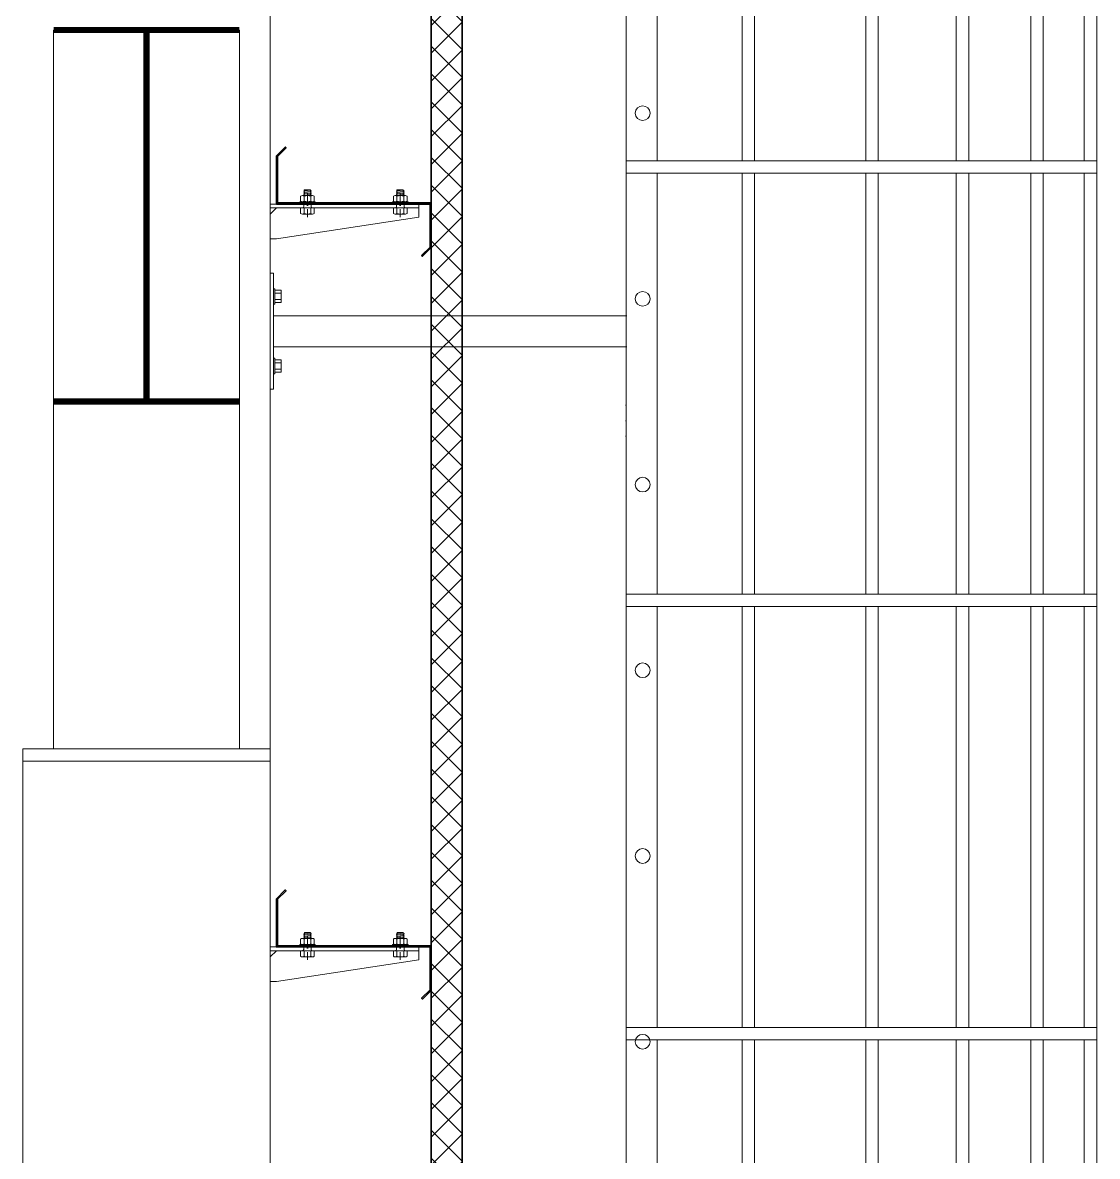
# Model space of a CAD drawing. Header units: millimetres. Extents: x -547695 to 905972, y -1055718 to 167349.
# Drawn here: x -487410 to -483938, y -972240 to -968577 of the extents above; entities that cross this region are included whole.
import ezdxf
from ezdxf.xclip import XClip

# ---------------------------------------------------------------- set-up
doc = ezdxf.new("R2010")
doc.units = ezdxf.units.MM
doc.header["$XCLIPFRAME"] = 0
for name, pattern in [('CellPin- Chi Thang sat len mai$0$CellPin- Chi Thang sat len mai$0$CENTER', [2, 1.25, -0.25, 0.25, -0.25]), ('DASHDOT', [25.4, 12.7, -6.35, 0, -6.35]), ('HIDDEN', [9.524999999999999, 6.35, -3.175])]:
    doc.linetypes.add(name, pattern=pattern)
for name, color, linetype, lineweight in [('A-DIMS', 8, 'Continuous', 9), ('A-EQPM', 127, 'Continuous', 9), ('A-HEVY', 111, 'Continuous', 35), ('A-PATT', 252, 'Continuous', 9), ('CellPin- Chi Thang sat len mai$0$CellPin- Chi Thang sat len mai$0$DIM TAN', 169, 'Continuous', 13), ('CellPin- Chi Thang sat len mai$0$CellPin- Chi Thang sat len mai$0$NTT-252-DIM', 252, 'Continuous', 9), ('S-GRID-AXIS', 5, 'DASHDOT', 18)]:
    doc.layers.add(name, color=color, linetype=linetype, lineweight=lineweight)

# ---------------------------------------------------------------- blocks, each defined once
blk = doc.blocks.new('CellPin- Chi Thang sat len mai$0$CellPin- Chi Thang sat len mai$0$longthang')
at = {"layer": 'A-EQPM'}
blk.add_line((-372.7924551963806, 63.0818787815515), (-372.7924551963806, -616.9181212184485), dxfattribs=at)
for points in [[(387.2075448036194, 83.08187866231071), (-372.7924551964032, 83.08187878152023), (-372.7924551964032, 63.081878781551495), (387.2075448036194, 63.081878781551495)], [(387.2075449489057, -616.9181212184776), (-372.7924551964061, -616.9181212184776), (-372.7924551964061, -636.9181212184448), (387.2075449489057, -636.9181212184448)]]:
    blk.add_wipeout(points).dxf.layer = 'A-EQPM'
for p, q in [((-352.7924551963806, 63.0818787815515), (-352.7924551963806, -616.9181212184485)), ((-286.3347321161509, 63.0818787815515), (-286.3347321161509, -616.9181212184485)), ((-266.3347321161509, 63.0818787815515), (-266.3347321161509, -616.9181212184485)), ((-165.9905080795288, 63.0818787815515), (-165.9905080795288, -616.9181212184485)), ((-145.9905080795288, 63.0818787815515), (-145.9905080795288, -616.9181212184485)), ((-20, 63.0818787815515), (-20, -616.9181212184485)), ((0, 63.0818787815515), (0, -616.9181212184485)), ((180, 63.0818787815515), (180, -616.9181212184485)), ((200, 63.0818787815515), (200, -616.9181212184485))]:
    blk.add_line(p, q, dxfattribs=at)
for points in [[(387.2075448036194, 83.0818787815515), (-372.7924551963806, 83.0818787815515), (-372.7924551963806, 63.0818787815515), (387.2075448036194, 63.0818787815515)], [(387.2075449489057, -616.9181212184485), (-372.7924551963806, -616.9181212184485), (-372.7924551963806, -636.9181212184485), (387.2075449489057, -636.9181212184485)]]:
    blk.add_lwpolyline(points, close=True, dxfattribs=at)
blk.add_wipeout([(387.2075449489057, 83.08187878152228), (-372.7924551964061, 83.08187878152228), (-372.7924551964061, 63.08187878155513), (387.2075449489057, 63.08187878155513)]).dxf.layer = 'A-EQPM'
blk.add_lwpolyline([(387.2075449489057, 83.0818787815515), (-372.7924551963806, 83.0818787815515), (-372.7924551963806, 63.0818787815515), (387.2075449489057, 63.0818787815515)], close=True, dxfattribs=at)
blk = doc.blocks.new('CellPin- Chi Thang sat len mai$0$CellPin- Chi Thang sat len mai$0$dfsgdsfg2dfs1g321')
at = {"layer": 'A-EQPM'}
for p, q in [((700.019496220164, 93.75397236202843, 2.485727519996317e-05), (711.269496220164, 93.75397236202843, 2.485727519996317e-05)), ((706.269496220164, -93.74602763797157, 2.485727519996317e-05), (706.269496220164, 93.75397236202843, 2.485727519996317e-05)), ((711.269496220164, 93.75397236202843, 2.485727519996317e-05), (711.269496220164, -93.74602763797157, 2.485727519996317e-05)), ((713.769496220164, 68.75397236202843, 2.485727519996317e-05), (711.269496220164, 68.75397236202843, 2.485727519996317e-05)), ((713.769496220164, 43.75397236202843, 2.485727519996317e-05), (713.769496220164, 68.75397236202843, 2.485727519996317e-05)), ((723.769496220164, 66.25397236202843, 2.485727519996317e-05), (713.769496220164, 66.25397236202843, 2.485727519996317e-05)), ((723.769496220164, 61.25397236202843, 2.485727519996317e-05), (713.769496220164, 61.25397236202843, 2.485727519996317e-05)), ((723.769496220164, 46.25397236202843, 2.485727519996317e-05), (723.769496220164, 66.25397236202843, 2.485727519996317e-05)), ((713.769496220164, 43.75397236202843, 2.485727519996317e-05), (711.269496220164, 43.75397236202843, 2.485727519996317e-05)), ((723.769496220164, 51.25397236202843, 2.485727519996317e-05), (713.769496220164, 51.25397236202843, 2.485727519996317e-05)), ((723.769496220164, 46.25397236202843, 2.485727519996317e-05), (713.769496220164, 46.25397236202843, 2.485727519996317e-05)), ((711.269496220164, 25.00397236202843, 2.485727519996317e-05), (940.801677390933, 25.0039086266188, 2.739263627304922e-05)), ((940.801677390933, 25.00390862685163, 2.739263627304922e-05), (1204.216522464529, 25, 7.203556805279732e-06)), ((711.269496220164, -24.99602763797157, 2.485727519996317e-05), (940.8024684488773, -24.99609137326479, 2.739265470630414e-05)), ((940.8024684488773, -24.99609137303196, 2.739265470630414e-05), (1204.216522464529, -25, 7.203556805279732e-06)), ((713.769496220164, -43.74602763797157, 2.485727519996317e-05), (711.269496220164, -43.74602763797157, 2.485727519996317e-05)), ((713.769496220164, -43.74602763797157, 2.485727519996317e-05), (713.769496220164, -68.74602763797157, 2.485727519996317e-05)), ((723.769496220164, -46.24602763797157, 2.485727519996317e-05), (713.769496220164, -46.24602763797157, 2.485727519996317e-05)), ((723.769496220164, -51.24602763797157, 2.485727519996317e-05), (713.769496220164, -51.24602763797157, 2.485727519996317e-05)), ((723.769496220164, -46.24602763797157, 2.485727519996317e-05), (723.769496220164, -66.24602763797157, 2.485727519996317e-05)), ((713.769496220164, -68.74602763797157, 2.485727519996317e-05), (711.269496220164, -68.74602763797157, 2.485727519996317e-05)), ((723.769496220164, -61.24602763797157, 2.485727519996317e-05), (713.769496220164, -61.24602763797157, 2.485727519996317e-05)), ((723.769496220164, -66.24602763797157, 2.485727519996317e-05), (713.769496220164, -66.24602763797157, 2.485727519996317e-05)), ((700.019496220164, -93.74602763797157, 2.485727519996317e-05), (711.269496220164, -93.74602763797157, 2.485727519996317e-05))]:
    blk.add_line(p, q, dxfattribs=at)
at = {"layer": 'A-EQPM', "linetype": 'CellPin- Chi Thang sat len mai$0$CellPin- Chi Thang sat len mai$0$CENTER', "ltscale": 0.2}
blk.add_line((1504.477079162374, 0), (646.1820972636342, 0.003972362028434873, 2.485727519996317e-05), dxfattribs=at)
blk = doc.blocks.new('CellPin- Chi Thang sat len mai$0$CellPin- Chi Thang sat len mai$0$12wsaaf')
at = {"layer": 'A-EQPM'}
for p, q in [((-417.5000001124572, 13141.45849128102, -1.93292040339424), (-417.5000000745058, 12440.35742544057, -0.06216875110829934)), ((292.4999999320135, 12992.79849947616, -1.824038377807003), (292.4999999599531, 11490, -1.824038377807003)), ((342.4999999320135, 12992.67600889597, -1.824038377807003), (342.4999999599531, 11490, -1.824038377807003)), ((1111.657040524064, 12992.67600828595, -1.824038377807003), (1111.657040523831, 11656.45216840878, -1.824038377807003)), ((1161.657040524296, 12992.79849880934, -1.824038377807003), (1161.657040523831, 11656.4521681862, -1.824038377807003)), ((342.4990754015744, -4123.547830100171, -1.824038377807003), (292.4990754015744, -4123.547830102034, -1.824038377807003))]:
    blk.add_line(p, q, dxfattribs=at)
at = {"layer": 'A-EQPM', "ltscale": 100}
for p, q in [((292.4999999462161, 12225.31576454919, -1.824038377807003), (1161.657040523831, 12225.31576454919, -1.824038377807003)), ((292.4999999473803, 12175.31576455012, -1.824038377807003), (1161.657040524064, 12175.31576454919, -1.824038377807003))]:
    blk.add_line(p, q, dxfattribs=at)
at = {"layer": 'A-EQPM', "linetype": 'CellPin- Chi Thang sat len mai$0$CellPin- Chi Thang sat len mai$0$CENTER', "ltscale": 5}
blk.add_line((317.4990758830681, -3484.614778896794, -1.824038377807003), (317.4990758830681, -4152.706788472831, -1.824038377807003), dxfattribs=at)
at = {"layer": 'A-EQPM', "elevation": -1.824038377807003}
blk.add_lwpolyline([(1161.657040523831, 11656.4521681862), (1111.657040523831, 11656.45216818806), (1161.657965876628, 11656.45216818806)], dxfattribs=at)
at = {"layer": 'A-EQPM', "linetype": 'HIDDEN', "ltscale": 20, "elevation": -1.824038377807003}
blk.add_lwpolyline([(-647.2184544531628, -4273.544668393792), (1199.443759902846, -4273.544668393792)], dxfattribs=at)
at = {"layer": 'A-EQPM'}
for centre, radius in [((317.499999946449, 12200.31576455012, -1.824038377807003), 11.875), ((417.499999946449, 12200.31576455012, -1.824038377807003), 11.875), ((517.499999946449, 12200.31576455012, -1.824038377807003), 11.875), ((617.499999946449, 12200.31576455012, -1.824038377807003), 11.875), ((717.499999946449, 12200.31576455012, -1.824038377807003), 11.875), ((817.499999946449, 12200.31576455012, -1.824038377807003), 11.875), ((917.499999946449, 12200.31576455012, -1.824038377807003), 11.875), ((1027.07852023514, 12199.83043486997, -1.824038377807003), 11.875), ((1136.657040523831, 12199.34510518983, -1.824038377807003), 11.875), ((315.9612534232438, 8273.452214813791, -1.824038377807003), 11.875), ((315.9612534232438, 7973.452214813791, -1.824038377807003), 11.875), ((315.9612534232438, 7973.452214813791, -1.824038377807003), 11.875), ((315.9612534232438, 6773.452214813791, -1.824038377807003), 11.875), ((315.9612534232438, 6473.452214813791, -1.824038377807003), 11.875), ((315.9612534232438, 6173.452214813791, -1.824038377807003), 11.875), ((315.9612534232438, 5873.452214813791, -1.824038377807003), 11.875), ((315.9612534232438, 5573.452214813791, -1.824038377807003), 11.875), ((315.9612534232438, 5273.452214813791, -1.824038377807003), 11.875), ((315.9612534232438, -2226.547785186209, -1.824038377807003), 11.875), ((315.9612534232438, -2526.547785186209, -1.824038377807003), 11.875), ((315.9612534232438, -2826.547785186209, -1.824038377807003), 11.875), ((315.9612534232438, -3126.547785186209, -1.824038377807003), 11.875), ((315.9612534232438, -3426.547785186209, -1.824038377807003), 11.875), ((315.9612534232438, -3726.547785186209, -1.824038377807003), 11.875), ((317.4990758830681, -4023.547785186209, -1.824038377807003), 11.87550657336813)]:
    blk.add_circle(centre, radius, dxfattribs=at)
at = {"layer": 'CellPin- Chi Thang sat len mai$0$CellPin- Chi Thang sat len mai$0$DIM TAN'}
ref = blk.add_blockref('CellPin- Chi Thang sat len mai$0$CellPin- Chi Thang sat len mai$0$dfsgdsfg2dfs1g321', (118.8835705099627, 11776.45092601422, -1.824038377807003), dxfattribs=at)
XClip(ref).set_block_clipping_path([(653.2296383173962, -179.83616912404977), (992.7734700140136, 150.21368494556373)])
ref = blk.add_blockref('CellPin- Chi Thang sat len mai$0$CellPin- Chi Thang sat len mai$0$dfsgdsfg2dfs1g321', (1318.816698573995, -2223.550601017661, -1.824038377807003), dxfattribs=dict(at, xscale=-1))
XClip(ref).set_block_clipping_path([(700.0194962209207, -179.83592742502515), (976.3177220631042, 150.21182567290816)])
ref = blk.add_blockref('CellPin- Chi Thang sat len mai$0$CellPin- Chi Thang sat len mai$0$dfsgdsfg2dfs1g321', (1318.816698573995, -3723.550601017661, -1.824038377807003), dxfattribs=dict(at, xscale=-1))
XClip(ref).set_block_clipping_path([(700.0194962209207, -179.83592742502515), (976.3177220631042, 150.21182567290816)])
at = {"layer": 'CellPin- Chi Thang sat len mai$0$CellPin- Chi Thang sat len mai$0$NTT-252-DIM'}
blk.add_blockref('CellPin- Chi Thang sat len mai$0$CellPin- Chi Thang sat len mai$0$longthang', (-44.70754487626255, -1386.62966400478, -1.824038377807003), dxfattribs=at)
at = {"layer": 'A-EQPM'}
for p, q in [((292.4990745736286, 11509.99999988079, -1.824038377807003), (292.4990753908642, -4123.547874979675, -1.824038377807003)), ((342.4990745736286, 11509.99999988079, -1.824038377807003), (342.4990753908642, -4123.547874979675, -1.824038377807003))]:
    blk.add_line(p, q, dxfattribs=at)
for centre in [(315.9612534232438, -1626.547785186209, -1.824038377807003), (315.9612534232438, -1926.547785186209, -1.824038377807003)]:
    blk.add_circle(centre, 11.875, dxfattribs=at)
blk.add_wipeout([(342.4999999254942, 13160.265737554459), (-417.5000001123926, 13160.265737673668), (-417.5000001123926, 13140.265737673699), (342.4999999254942, 13140.265737673699)]).translate(0, 0, -0.06232576694626957).dxf.layer = 'A-EQPM'
for p, q in [((-397.5000001124572, 13141.45849128102, -1.93292040339424), (-397.5000000745058, 12440.35742544057, -0.06216875110829934)), ((-331.0422769943252, 13141.45849128102, -1.93292040339424), (-331.0422769943252, 12420.35742544057, -0.06216875110829934)), ((-311.0422769943252, 13141.45849128102, -1.93292040339424), (-311.0422769943252, 12420.35742544057, -0.06216875110829934)), ((-210.698052957654, 13141.45849128102, -1.93292040339424), (-210.698052957654, 12420.35742544057, -0.06216875110829934)), ((-190.698052957654, 13141.45849128102, -1.93292040339424), (-190.698052957654, 12420.35742544057, -0.06216875110829934)), ((-64.70754487812519, 13141.45849128102, -1.93292040339424), (-64.70754487812519, 12420.35742544057, -0.06216875110829934)), ((-44.70754487812519, 13141.45849128102, -1.93292040339424), (-44.70754487812519, 12420.35742544057, -0.06216875110829934)), ((135.2924551218748, 13141.45849128102, -1.93292040339424), (135.2924551218748, 12420.35742544057, -0.06216875110829934)), ((155.2924551218748, 13141.45849128102, -1.93292040339424), (155.2924551218748, 12420.35742544057, -0.06216875110829934))]:
    blk.add_line(p, q, dxfattribs=at)
at = {"layer": 'A-EQPM', "elevation": -1.824038377807003}
blk.add_lwpolyline([(342.4999999254942, 13160.26573767362), (-417.5000001124572, 13160.26573767362), (-417.5000001124572, 13140.26573767362), (342.4999999254942, 13140.26573767362)], close=True, dxfattribs=at)
at = {"layer": 'CellPin- Chi Thang sat len mai$0$CellPin- Chi Thang sat len mai$0$NTT-252-DIM'}
for p in [(-44.70754487998784, 11213.37033599522, -1.824038377807003), (-44.70754487812519, 7713.37033599522, -1.824038377807003), (-44.70754487626255, -686.6296640047804, -1.824038377807003)]:
    blk.add_blockref('CellPin- Chi Thang sat len mai$0$CellPin- Chi Thang sat len mai$0$longthang', p, dxfattribs=at)
at = {"layer": 'A-EQPM'}
for centre in [(315.9612534232438, 10973.45221481379, -1.824038377807003), (315.9612534232438, 10673.45221481379, -1.824038377807003), (315.9612534232438, 7673.452214813791, -1.824038377807003), (315.9612534232438, 7373.452214813791, -1.824038377807003), (315.9612534232438, 7073.452214813791, -1.824038377807003), (315.9612534232438, -726.5477851862088, -1.824038377807003), (315.9612534232438, -1026.547785186209, -1.824038377807003), (315.9612534232438, -1326.547785186209, -1.824038377807003)]:
    blk.add_circle(centre, 11.875, dxfattribs=at)
at = {"layer": 'CellPin- Chi Thang sat len mai$0$CellPin- Chi Thang sat len mai$0$DIM TAN'}
ref = blk.add_blockref('CellPin- Chi Thang sat len mai$0$CellPin- Chi Thang sat len mai$0$dfsgdsfg2dfs1g321', (1318.770416560117, 7776.449393346906, -1.824038377807003), dxfattribs=dict(at, xscale=-1))
XClip(ref).set_block_clipping_path([(700.0194962209207, -179.83616912404977), (976.271440670098, 150.21187389682018)])
at = {"layer": 'CellPin- Chi Thang sat len mai$0$CellPin- Chi Thang sat len mai$0$NTT-252-DIM'}
for p in [(-44.70754487812519, 11913.37033599522, -1.824038377807003), (-44.70754487998784, 10513.37033599522, -1.824038377807003), (-44.70754487719387, 13.37033599521965, -1.824038377807003)]:
    blk.add_blockref('CellPin- Chi Thang sat len mai$0$CellPin- Chi Thang sat len mai$0$longthang', p, dxfattribs=at)
blk.add_wipeout([(342.5000000707805, 13160.265737672977), (-417.50000011239547, 13160.265737672977), (-417.50000011239547, 13140.26573767301), (342.5000000707805, 13140.26573767301)]).translate(0, 0, -0.06232576694626957).dxf.layer = 'A-EQPM'
at = {"layer": 'A-EQPM'}
blk.add_line((-417.5000000745058, 12420.35742543987, -0.06216875110829934), (-417.5000000745058, 11996.45221477677, -1.824038377807003), dxfattribs=at)
at = {"layer": 'A-EQPM', "elevation": -1.824038377807003}
blk.add_lwpolyline([(342.5000000707805, 13160.26573767362), (-417.5000001124572, 13160.26573767362), (-417.5000001124572, 13140.26573767362), (342.5000000707805, 13140.26573767362)], close=True, dxfattribs=at)
at = {"layer": 'A-EQPM'}
for centre in [(315.9612534232438, 11873.45221481379, -1.824038377807003), (315.9612534232438, 11573.45221481379, -1.824038377807003), (315.9612534232438, 11273.45221481379, -1.824038377807003), (315.9612534232438, 10373.45221481379, -1.824038377807003), (315.9612534232438, 10373.45221481379, -1.824038377807003), (315.9612534232438, 10073.45221481379, -1.824038377807003), (315.9612534232438, 10073.45221481379, -1.824038377807003), (315.9612534232438, -126.5477851862088, -1.824038377807003), (315.9612534232438, -426.5477851862088, -1.824038377807003)]:
    blk.add_circle(centre, 11.875, dxfattribs=at)
at = {"layer": 'A-EQPM', "ltscale": 5}
for radius in [434.5834319749092, 384.5834319749092]:
    blk.add_arc((727.0785202265251, 12990.7323325742, -1.824038377807003), radius, 359.727594167615, 180.2724058857452, dxfattribs=at)
at = {"layer": 'CellPin- Chi Thang sat len mai$0$CellPin- Chi Thang sat len mai$0$DIM TAN'}
ref = blk.add_blockref('CellPin- Chi Thang sat len mai$0$CellPin- Chi Thang sat len mai$0$dfsgdsfg2dfs1g321', (1318.770416560117, 11776.44939334691, -1.824038377807003), dxfattribs=dict(at, xscale=-1))
XClip(ref).set_block_clipping_path([(700.0194962209207, -179.83616912404977), (976.271440670098, 150.21187389682018)])
ref = blk.add_blockref('CellPin- Chi Thang sat len mai$0$CellPin- Chi Thang sat len mai$0$dfsgdsfg2dfs1g321', (1318.807442171499, -223.5504389544949, -1.824038377807003), dxfattribs=dict(at, xscale=-1))
XClip(ref).set_block_clipping_path([(700.0194962209207, -179.83592742502515), (976.308465788723, 150.21178565715672)])
at = {"layer": 'CellPin- Chi Thang sat len mai$0$CellPin- Chi Thang sat len mai$0$NTT-252-DIM'}
for p in [(-44.70754487998784, 9813.37033599522, -1.824038377807003), (-44.70754487626255, 713.3703359952196, -1.824038377807003)]:
    blk.add_blockref('CellPin- Chi Thang sat len mai$0$CellPin- Chi Thang sat len mai$0$longthang', p, dxfattribs=at)
at = {"layer": 'A-EQPM'}
for centre in [(315.9612534232438, 9773.452214813791, -1.824038377807003), (315.9612534232438, 9773.452214813791, -1.824038377807003), (315.9612534232438, 9473.452214813791, -1.824038377807003), (315.9612534232438, 473.4522148137912, -1.824038377807003), (315.9612534232438, 173.4522148137912, -1.824038377807003)]:
    blk.add_circle(centre, 11.875, dxfattribs=at)
at = {"layer": 'CellPin- Chi Thang sat len mai$0$CellPin- Chi Thang sat len mai$0$DIM TAN'}
ref = blk.add_blockref('CellPin- Chi Thang sat len mai$0$CellPin- Chi Thang sat len mai$0$dfsgdsfg2dfs1g321', (1318.770416560117, 9776.449393346906, -1.824038377807003), dxfattribs=dict(at, xscale=-1))
XClip(ref).set_block_clipping_path([(700.0194962209207, -179.83616912404977), (976.271440670098, 150.21187389682018)])
at = {"layer": 'CellPin- Chi Thang sat len mai$0$CellPin- Chi Thang sat len mai$0$NTT-252-DIM'}
for p in [(-44.70754487998784, 9113.37033599522, -1.824038377807003), (-44.70754487719387, 1413.37033599522, -1.824038377807003)]:
    blk.add_blockref('CellPin- Chi Thang sat len mai$0$CellPin- Chi Thang sat len mai$0$longthang', p, dxfattribs=at)
for points, z in [([(342.4999999255806, 12440.357425320637), (-417.5000000744194, 12440.357425439872), (-417.5000000744194, 12420.35742543999), (342.4999999255806, 12420.35742543999)], -0.06216875110829934), ([(342.5000000707805, 11996.452214776737), (-417.5000000745313, 11996.452214776737), (-417.5000000745313, 11976.45221477677), (342.5000000707805, 11976.45221477677)], -1.824038377807003)]:
    blk.add_wipeout(points).translate(0, 0, z).dxf.layer = 'A-EQPM'
at = {"layer": 'A-EQPM'}
for p, q in [((-397.5000000745058, 12420.35742543987, -0.06216875110829934), (-397.5000000745058, 11996.45221477677, -1.824038377807003)), ((-331.0422769943252, 12420.35742543987, -0.06216875110829934), (-331.0422769943252, 11996.45221477677, -1.824038377807003)), ((-311.0422769943252, 12420.35742543987, -0.06216875110829934), (-311.0422769943252, 11996.45221477677, -1.824038377807003)), ((-210.698052957654, 12420.35742543987, -0.06216875111446862), (-210.698052957654, 11996.45221477677, -1.824038377813173)), ((-190.698052957654, 12420.35742543987, -0.06216875111446862), (-190.698052957654, 11996.45221477677, -1.824038377813173)), ((-64.70754487812519, 12420.35742543987, -0.06216875110829934), (-64.70754487812519, 11996.45221477677, -1.824038377807003)), ((-44.70754487812519, 12420.35742543987, -0.06216875110829934), (-44.70754487812519, 11996.45221477677, -1.824038377807003)), ((135.2924551218748, 12420.35742543987, -0.06216875110829934), (135.2924551218748, 11996.45221477677, -1.824038377807003)), ((155.2924551218748, 12420.35742543987, -0.06216875110829934), (155.2924551218748, 11996.45221477677, -1.824038377807003))]:
    blk.add_line(p, q, dxfattribs=at)
for points, elevation in [([(342.4999999254942, 12440.35742543987), (-417.5000000745058, 12440.35742543987), (-417.5000000745058, 12420.35742543987), (342.4999999254942, 12420.35742543987)], -0.06216875110829934), ([(342.5000000707805, 11996.45221477677), (-417.5000000745058, 11996.45221477677), (-417.5000000745058, 11976.45221477677), (342.5000000707805, 11976.45221477677)], -1.824038377807003)]:
    blk.add_lwpolyline(points, close=True, dxfattribs=dict(at, elevation=elevation))
for centre in [(315.9612534232438, 9173.452214813791, -1.824038377807003), (315.9612534232438, 8873.452214813791, -1.824038377807003), (315.9612534232438, 8873.452214813791, -1.824038377807003), (315.9612534232438, 8573.452214813791, -1.824038377807003), (315.9612534232438, 1373.452214813791, -1.824038377807003), (315.9612534232438, 1073.452214813791, -1.824038377807003), (315.9612534232438, 773.4522148137912, -1.824038377807003)]:
    blk.add_circle(centre, 11.875, dxfattribs=at)
at = {"layer": 'CellPin- Chi Thang sat len mai$0$CellPin- Chi Thang sat len mai$0$NTT-252-DIM'}
for p in [(-44.70754487998784, 8413.37033599522, -1.824038377807003), (-44.70754487626255, 2113.37033599522, -1.824038377807003)]:
    blk.add_blockref('CellPin- Chi Thang sat len mai$0$CellPin- Chi Thang sat len mai$0$longthang', p, dxfattribs=at)
at = {"layer": 'A-EQPM'}
for centre in [(315.9612534232438, 1973.452214813791, -1.824038377807003), (315.9612534232438, 1673.452214813791, -1.824038377807003)]:
    blk.add_circle(centre, 11.875, dxfattribs=at)
at = {"layer": 'CellPin- Chi Thang sat len mai$0$CellPin- Chi Thang sat len mai$0$DIM TAN'}
ref = blk.add_blockref('CellPin- Chi Thang sat len mai$0$CellPin- Chi Thang sat len mai$0$dfsgdsfg2dfs1g321', (1318.798185768537, 1776.449412567541, -1.824038377807003), dxfattribs=dict(at, xscale=-1))
XClip(ref).set_block_clipping_path([(700.0194962209207, -179.83592742502515), (976.2992095143127, 150.2117456414344)])
at = {"layer": 'CellPin- Chi Thang sat len mai$0$CellPin- Chi Thang sat len mai$0$NTT-252-DIM'}
blk.add_blockref('CellPin- Chi Thang sat len mai$0$CellPin- Chi Thang sat len mai$0$longthang', (-44.70754487719387, 2813.37033599522, -1.824038377807003), dxfattribs=at)
blk.add_wipeout([(342.5000000707805, 12440.357425440066), (-417.5000000745058, 12440.357425440066), (-417.5000000745058, 12420.357425440163), (342.5000000707805, 12420.357425440163)]).translate(0, 0, -0.06216875110829934).dxf.layer = 'A-EQPM'
at = {"layer": 'A-EQPM', "elevation": -0.06216875110829934}
blk.add_lwpolyline([(342.5000000707805, 12440.35742543987), (-417.5000000745058, 12440.35742543987), (-417.5000000745058, 12420.35742543987), (342.5000000707805, 12420.35742543987)], close=True, dxfattribs=at)
at = {"layer": 'A-EQPM'}
for centre in [(315.9612534232438, 2573.452214813791, -1.824038377807003), (315.9612534232438, 2273.452214813791, -1.824038377807003)]:
    blk.add_circle(centre, 11.875, dxfattribs=at)
at = {"layer": 'CellPin- Chi Thang sat len mai$0$CellPin- Chi Thang sat len mai$0$NTT-252-DIM'}
blk.add_blockref('CellPin- Chi Thang sat len mai$0$CellPin- Chi Thang sat len mai$0$longthang', (-44.70754487626255, 3513.37033599522, -1.824038377807003), dxfattribs=at)
at = {"layer": 'A-EQPM'}
for centre in [(315.9612534232438, 3473.452214813791, -1.824038377807003), (315.9612534232438, 3173.452214813791, -1.824038377807003), (315.9612534232438, 2873.452214813791, -1.824038377807003)]:
    blk.add_circle(centre, 11.875, dxfattribs=at)
at = {"layer": 'CellPin- Chi Thang sat len mai$0$CellPin- Chi Thang sat len mai$0$NTT-252-DIM'}
blk.add_blockref('CellPin- Chi Thang sat len mai$0$CellPin- Chi Thang sat len mai$0$longthang', (-44.70754487719387, 4213.37033599522, -1.824038377807003), dxfattribs=at)
at = {"layer": 'A-EQPM'}
for centre in [(315.9612534232438, 4073.452214813791, -1.824038377807003), (315.9612534232438, 3773.452214813791, -1.824038377807003)]:
    blk.add_circle(centre, 11.875, dxfattribs=at)
at = {"layer": 'CellPin- Chi Thang sat len mai$0$CellPin- Chi Thang sat len mai$0$DIM TAN'}
ref = blk.add_blockref('CellPin- Chi Thang sat len mai$0$CellPin- Chi Thang sat len mai$0$dfsgdsfg2dfs1g321', (1318.788929365808, 3776.449412577786, -1.824038377807003), dxfattribs=dict(at, xscale=-1))
XClip(ref).set_block_clipping_path([(700.0194962209207, -179.83592742502515), (976.2899532400188, 150.21170562571933)])
at = {"layer": 'CellPin- Chi Thang sat len mai$0$CellPin- Chi Thang sat len mai$0$NTT-252-DIM'}
blk.add_blockref('CellPin- Chi Thang sat len mai$0$CellPin- Chi Thang sat len mai$0$longthang', (-44.70754487719387, 4913.37033599522, -1.824038377807003), dxfattribs=at)
at = {"layer": 'A-EQPM'}
for centre in [(315.9612534232438, 4673.452214813791, -1.824038377807003), (315.9612534232438, 4373.452214813791, -1.824038377807003)]:
    blk.add_circle(centre, 11.875, dxfattribs=at)
at = {"layer": 'CellPin- Chi Thang sat len mai$0$CellPin- Chi Thang sat len mai$0$NTT-252-DIM'}
blk.add_blockref('CellPin- Chi Thang sat len mai$0$CellPin- Chi Thang sat len mai$0$longthang', (-44.70754487812519, 5613.37033599522, -1.824038377807003), dxfattribs=at)
at = {"layer": 'A-EQPM'}
blk.add_circle((315.9612534232438, 4973.452214813791, -1.824038377807003), 11.875, dxfattribs=at)
at = {"layer": 'CellPin- Chi Thang sat len mai$0$CellPin- Chi Thang sat len mai$0$NTT-252-DIM'}
blk.add_blockref('CellPin- Chi Thang sat len mai$0$CellPin- Chi Thang sat len mai$0$longthang', (-44.70754487719387, 6313.37033599522, -1.824038377807003), dxfattribs=at)
at = {"layer": 'CellPin- Chi Thang sat len mai$0$CellPin- Chi Thang sat len mai$0$DIM TAN'}
ref = blk.add_blockref('CellPin- Chi Thang sat len mai$0$CellPin- Chi Thang sat len mai$0$dfsgdsfg2dfs1g321', (1318.779672963079, 5776.44939333573, -1.824038377807003), dxfattribs=dict(at, xscale=-1))
XClip(ref).set_block_clipping_path([(700.0194962209207, -179.83592742502515), (976.2806969656085, 150.2116656099679)])
at = {"layer": 'CellPin- Chi Thang sat len mai$0$CellPin- Chi Thang sat len mai$0$NTT-252-DIM'}
blk.add_blockref('CellPin- Chi Thang sat len mai$0$CellPin- Chi Thang sat len mai$0$longthang', (-44.70754487812519, 7013.37033599522, -1.824038377807003), dxfattribs=at)
blk = doc.blocks.new('TRỤ DO')
at = {"layer": 'A-EQPM'}
for p, q in [((380.3420192545746, 0, 0.0005012529068215699), (380.3420192545746, 187.5, 0.0005012529068215699)), ((380.3420192545746, 187.5, 0.0005012529068215699), (385.3420192545746, 187.5, 0.0005012529068215699)), ((385.3420192545746, 187.5, 0.0005012529068215699), (385.3420192545746, 0, 0.0005012529068215699)), ((387.8420192545746, 162.5, 0.0005012529068215699), (385.3420192545746, 162.5, 0.0005012529068215699)), ((387.8420192545746, 137.5, 0.0005012529068215699), (387.8420192545746, 162.5, 0.0005012529068215699)), ((397.8420192545746, 160, 0.0005012529068215699), (387.8420192545746, 160, 0.0005012529068215699)), ((397.8420192545746, 155, 0.0005012529068215699), (387.8420192545746, 155, 0.0005012529068215699)), ((397.8420192545746, 140, 0.0005012529068215699), (397.8420192545746, 160, 0.0005012529068215699)), ((387.8420192545746, 137.5, 0.0005012529068215699), (385.3420192545746, 137.5, 0.0005012529068215699)), ((397.8420192545746, 145, 0.0005012529068215699), (387.8420192545746, 145, 0.0005012529068215699)), ((397.8420192545746, 140, 0.0005012529068215699), (387.8420192545746, 140, 0.0005012529068215699)), ((385.3420192545746, 118.7499362648232, 0.0005012529068215701), (956.3182118252153, 118.7460276143393, 1.056727380913027e-06)), ((385.3428103125188, 68.7499362649396, 0.0005012529252550212), (956.3182118252153, 68.74602761433925, 1.056727380913027e-06)), ((387.8420192545746, 50, 0.0005012529068215699), (385.3420192545746, 50, 0.0005012529068215699)), ((387.8420192545746, 50, 0.0005012529068215699), (387.8420192545746, 25, 0.0005012529068215699)), ((397.8420192545746, 47.5, 0.0005012529068215699), (387.8420192545746, 47.5, 0.0005012529068215699)), ((397.8420192545746, 42.5, 0.0005012529068215699), (387.8420192545746, 42.5, 0.0005012529068215699)), ((397.8420192545746, 47.5, 0.0005012529068215699), (397.8420192545746, 27.5, 0.0005012529068215699)), ((387.8420192545746, 25, 0.0005012529068215699), (385.3420192545746, 25, 0.0005012529068215699)), ((397.8420192545746, 32.5, 0.0005012529068215699), (387.8420192545746, 32.5, 0.0005012529068215699)), ((397.8420192545746, 27.5, 0.0005012529068215699), (387.8420192545746, 27.5, 0.0005012529068215699)), ((380.3420192545746, 0, 0.0005012529068215699), (385.3420192545746, 0, 0.0005012529068215699))]:
    blk.add_line(p, q, dxfattribs=at)
blk = doc.blocks.new('ẻgergerg')
at = {"layer": 'A-EQPM'}
ref = blk.add_blockref('CellPin- Chi Thang sat len mai$0$CellPin- Chi Thang sat len mai$0$12wsaaf', (917.4990758830681, 4273.544715821859, 1.824038377807003), dxfattribs=dict(at, xscale=-1))
XClip(ref).set_block_clipping_path([(-418.0387739380676, -4220.6883121180435), (343.49907483796414, 2196.4522147767566)])
ref = blk.add_blockref('CellPin- Chi Thang sat len mai$0$CellPin- Chi Thang sat len mai$0$12wsaaf', (917.4990762124653, 2173.544715821859, 1.824038377807003), dxfattribs=dict(at, xscale=-1))
XClip(ref).set_block_clipping_path([(-418.5000000390355, 4296.452214776815), (342.4999999834181, 4731.41050655322)])
blk.add_blockref('TRỤ DO', (-380.3233916216996, 6100.95378529164, -0.0005007245351240641), dxfattribs=at)
blk = doc.blocks.new('_ECU_M12')
at = {"layer": 'A-PATT'}
h = blk.add_hatch(color=256, dxfattribs=at)
h.dxf.hatch_style = 1
h.paths.add_polyline_path([(-1.332267629550188e-14, 10), (-8.227241335952154, 10, -0.1766328693721087), (-5.484827557301435, 9.000000000000012, -0.09041533725779799)])
h.paths.add_polyline_path([(8.227241335952133, 10), (-1.154631945610163e-14, 10, -0.09041533725779809), (5.484827557301418, 9.000000000000012, -0.1766328693721084)])
h = blk.add_hatch(color=256, dxfattribs=at)
h.dxf.hatch_style = 1
h.paths.add_polyline_path([(-5.48482755730145, 0.9999999999999791, -0.1766328693721076), (-8.227241335952154, 0), (2.309263891220326e-14, -3.019806626980426e-14, -0.09041533725779888)])
h.paths.add_polyline_path([(5.484827557301461, 0.9999999999999609, -0.09041533725779824), (2.486899575160351e-14, -3.019806626980426e-14), (8.227241335952149, 4.440892098500626e-16, -0.1766328693721063)])
for p, q in [((-10.96965511460285, 1), (-10.96965511460285, 9)), ((-8.227241335952154, 10), (8.227241335952133, 10)), ((8.227241335952133, 0), (-8.227241335952154, 0)), ((-5.48482755730144, 0.9999999999999871), (-5.48482755730144, 9)), ((5.484827557301433, 1), (5.484827557301433, 9)), ((10.9696551146029, 1.000000000000028), (10.9696551146029, 9))]:
    blk.add_line(p, q, dxfattribs=at)
for centre, radius, start, end in [((-8.227241335952154, 5.739583333333314), 4.260416666666686, 49.93201295055604, 130.067987049444), ((-8.227241335952154, 4.260416666666686), 4.260416666666686, 229.9320129505561, 310.067987049444), ((-1.295469599247883e-14, -5.541666666666749), 15.54166666666675, 69.33452181711995, 110.6654781828799), ((2.455128931506191e-14, 15.54166666666672), 15.54166666666675, 249.3345218171199, 290.6654781828798), ((8.227241335952133, 5.739583333333314), 4.260416666666686, 49.93201295055604, 130.067987049444), ((8.227241335952133, 4.260416666666686), 4.260416666666686, 229.9320129505561, 310.067987049444)]:
    blk.add_arc(centre, radius, start, end, dxfattribs=at)
blk = doc.blocks.new('*U48')
h = blk.add_hatch(color=256)
h.dxf.hatch_style = 1
h.paths.add_polyline_path([(-0.2347652685253081, -10, -0.08676077116067771), (-5.48482755730146, -9.000000000000002, -0.1766328693721095), (-8.227241335952186, -10)])
h.paths.add_polyline_path([(8.227241335952073, -10, -0.1766328693721091), (5.484827557301347, -9.000000000000005, -0.0867607711606776), (0.2347652685252006, -10)])
for p, q in [((-6.000000000000062, 19.90000000007351), (5.999999999999938, 19.90000000007351)), ((-4.800761234632324, 29.31402429968259), (-5.400380620267304, 28.38461425671378)), ((-5.400380620267304, 28.38461425671378), (-4.800761234632324, 27.87493778203973)), ((-4.800761234632324, 29.31402429968259), (4.8007612346322, 29.31402429968259)), ((-6.23234797101814e-14, 29.00451655964124), (-6.23234797101814e-14, 29.31402429968259)), ((4.8007612346322, 28.71440491864016), (-6.276756892003146e-14, 29.00451655964124)), ((4.8007612346322, 28.71440491864016), (4.8007612346322, 29.31402429968259)), ((4.8007612346322, 28.71440491864016), (5.999999999999938, 27.6950519693057)), ((5.999999999999938, 27.6950519693057), (4.8007612346322, 26.91554677027418)), ((-10.96965511460289, 0), (-10.96965511460289, -9)), ((10.96965511460286, 0), (-10.96965511460289, 0)), ((-5.056750763650774, 7.900000000073561), (-6.000000000000062, 7.28688799935415)), ((-6.000000000000062, 7.28688799935415), (-4.800761234632324, 6.267535050019688)), ((-4.800761234632324, 6.267535050019688), (-6.000000000000062, 5.488029851004541)), ((-6.000000000000062, 5.488029851004541), (-6.000000000000062, 2)), ((-6.000000000000062, 5.488029851004541), (2.994290733290792, 5.488029851004541)), ((-5.484827557301486, 0), (-5.484827557301486, -9)), ((2.994290733290792, 5.488029851004541), (-4.800761234632324, 6.267535050019688)), ((4.793148879019947, 7.107002181384161), (5.999999999999971, 6.081178729785506)), ((5.484827557301344, 0), (5.484827557301344, -9)), ((5.999999999999938, 7.905985074609163), (5.999999999999938, 7.900000000073561)), ((5.999999999999971, 6.081178729785506), (5.999999999999971, 2)), ((10.96965511460286, 0), (10.96965511460286, -9)), ((-8.227241335952186, -10), (8.227241335952073, -10))]:
    blk.add_line(p, q)
for points in [[(4.8007612346322, 26.91554677027418), (5.999999999999938, 25.89619382093972), (4.8007612346322, 25.11668862716599), (-4.800761234632324, 26.07607963892881), (-6.000000000000062, 27.09543258826327), (-4.800761234632324, 27.87493778203973)], [(4.8007612346322, 25.11668862716599), (5.999999999999938, 24.09733567783153), (4.8007612346322, 23.31783047880001), (-4.800761234632324, 24.27722149056283), (-6.000000000000062, 25.29657443989729), (-4.800761234632324, 26.07607963892881)], [(4.8007612346322, 23.31783047880001), (5.999999999999938, 22.29847752946555), (4.8007612346322, 21.5189723304504), (-4.800761234632324, 22.47836334221322), (-6.000000000000062, 23.49771629155041), (-4.800761234632324, 24.27722149056283)]]:
    blk.add_lwpolyline(points, close=True)
for points in [[(2.994290700055724, 19.90000000007351), (-4.800761234632324, 20.67950519386634), (-6.000000000000062, 21.6988581432008), (-4.800761234632324, 22.47836334221322), (4.8007612346322, 21.5189723304504), (5.999999999999938, 20.49961938111594), (5.07750864635417, 19.90000000007351)], [(-6.000000000000062, 19.89999999485119), (-4.800761234632324, 20.67950519386634), (2.994290700055724, 19.90000000007351)], [(5.976513974160378, 7.900000000073561), (5.992387644387685, 7.88650738039658), (4.793148879019947, 7.107002181384161), (-3.136829304593993, 7.900000000073561)]]:
    blk.add_lwpolyline(points)
blk.add_lwpolyline([(-12.5, 7.900000000073581), (12.50000000000001, 7.900000000073581), (12.50000000000001, 9.400000000073552, 0.4142135623730948), (12.00000000000001, 9.900000000073552), (-11.99999999999999, 9.900000000073552, 0.4142135623730953), (-12.5, 9.40000000007358)], format="xyb", close=True)
for centre, radius, start, end in [((-8.000000000000057, 2), 2, 270, 0), ((7.999999999999942, 2), 2, 180, 270), ((-8.227241335952186, -5.739583333333314), 4.260416666666686, 229.9320129505561, 310.067987049444), ((-5.684341886080801e-14, 5.514109301013633), 15.5158854769911, 249.2986090241345, 290.7013909758655), ((8.227241335952073, -5.739583333333314), 4.260416666666686, 229.9320129505561, 310.067987049444)]:
    blk.add_arc(centre, radius, start, end)
at = {"layer": 'S-GRID-AXIS', "color": 250}
blk.add_line((-5.728750807065808e-14, -15), (-6.23234797101814e-14, 32.00394029821154), dxfattribs=at)
blk.add_blockref('_ECU_M12', (-6.187939050033134e-14, 9.900000000073552))
blk = doc.blocks.new('*U47')
h = blk.add_hatch(color=256)
h.dxf.hatch_style = 1
h.paths.add_polyline_path([(-0.2347652685253081, -10, -0.08676077116067771), (-5.48482755730146, -9.000000000000002, -0.1766328693721095), (-8.227241335952186, -10)])
h.paths.add_polyline_path([(8.227241335952073, -10, -0.1766328693721091), (5.484827557301347, -9.000000000000005, -0.0867607711606776), (0.2347652685252006, -10)])
for p, q in [((-6.000000000000062, 19.90000013689507), (5.999999999999938, 19.90000013689507)), ((-4.800761234632324, 29.31402443650415), (-5.400380620267304, 28.38461439353534)), ((-5.400380620267304, 28.38461439353534), (-4.800761234632324, 27.87493791886128)), ((-4.800761234632324, 29.31402443650415), (4.8007612346322, 29.31402443650415)), ((-6.232347938207212e-14, 29.00451669646279), (-6.232347938207212e-14, 29.31402443650414)), ((4.8007612346322, 28.71440505546172), (-6.276756859192219e-14, 29.00451669646279)), ((4.8007612346322, 28.71440505546172), (4.8007612346322, 29.31402443650415)), ((4.8007612346322, 28.71440505546172), (5.999999999999938, 27.69505210612726)), ((5.999999999999938, 27.69505210612726), (4.8007612346322, 26.91554690709574)), ((-10.96965511460289, 0), (-10.96965511460289, -9)), ((10.96965511460286, 0), (-10.96965511460289, 0)), ((-5.056750763650774, 7.900000136895118), (-6.000000000000062, 7.286888136175707)), ((-6.000000000000062, 7.286888136175707), (-4.800761234632324, 6.267535186841245)), ((-4.800761234632324, 6.267535186841245), (-6.000000000000062, 5.488029987826097)), ((-6.000000000000062, 5.488029987826097), (-6.000000000000062, 2)), ((-6.000000000000062, 5.488029987826097), (2.994290733290792, 5.488029987826097)), ((-5.484827557301486, 0), (-5.484827557301486, -9)), ((2.994290733290792, 5.488029987826097), (-4.800761234632324, 6.267535186841245)), ((4.793148879019947, 7.107002318205717), (5.999999999999971, 6.081178866607063)), ((5.484827557301344, 0), (5.484827557301344, -9)), ((5.999999999999938, 7.905985211430719), (5.999999999999938, 7.900000136895118)), ((5.999999999999971, 6.081178866607063), (5.999999999999971, 2)), ((10.96965511460286, 0), (10.96965511460286, -9)), ((-8.227241335952186, -10), (8.227241335952073, -10))]:
    blk.add_line(p, q)
for points in [[(4.8007612346322, 26.91554690709574), (5.999999999999938, 25.89619395776128), (4.8007612346322, 25.11668876398755), (-4.800761234632324, 26.07607977575037), (-6.000000000000062, 27.09543272508483), (-4.800761234632324, 27.87493791886128)], [(4.8007612346322, 25.11668876398755), (5.999999999999938, 24.09733581465309), (4.8007612346322, 23.31783061562157), (-4.800761234632324, 24.27722162738439), (-6.000000000000062, 25.29657457671885), (-4.800761234632324, 26.07607977575037)], [(4.8007612346322, 23.31783061562157), (5.999999999999938, 22.29847766628711), (4.8007612346322, 21.51897246727196), (-4.800761234632324, 22.47836347903478), (-6.000000000000062, 23.49771642837197), (-4.800761234632324, 24.27722162738439)]]:
    blk.add_lwpolyline(points, close=True)
for points in [[(2.994290700055724, 19.90000013689507), (-4.800761234632324, 20.6795053306879), (-6.000000000000062, 21.69885828002236), (-4.800761234632324, 22.47836347903478), (4.8007612346322, 21.51897246727196), (5.999999999999938, 20.4996195179375), (5.07750864635417, 19.90000013689507)], [(-6.000000000000062, 19.90000013167275), (-4.800761234632324, 20.6795053306879), (2.994290700055724, 19.90000013689507)], [(5.976513974160378, 7.900000136895118), (5.992387644387685, 7.886507517218137), (4.793148879019947, 7.107002318205717), (-3.136829304593993, 7.900000136895118)]]:
    blk.add_lwpolyline(points)
blk.add_lwpolyline([(-12.5, 7.900000136895137), (12.50000000000001, 7.900000136895137), (12.50000000000001, 9.400000136895109, 0.4142135623730948), (12.00000000000001, 9.900000136895109), (-11.99999999999999, 9.900000136895109, 0.4142135623730953), (-12.5, 9.400000136895137)], format="xyb", close=True)
for centre, radius, start, end in [((-8.000000000000057, 2), 2, 270, 0), ((7.999999999999942, 2), 2, 180, 270), ((-8.227241335952186, -5.739583333333314), 4.260416666666686, 229.9320129505561, 310.067987049444), ((-5.684341886080801e-14, 5.514109301013633), 15.5158854769911, 249.2986090241345, 290.7013909758655), ((8.227241335952073, -5.739583333333314), 4.260416666666686, 229.9320129505561, 310.067987049444)]:
    blk.add_arc(centre, radius, start, end)
at = {"layer": 'S-GRID-AXIS', "color": 250}
blk.add_line((-5.728750807065808e-14, -15), (-6.232347938207212e-14, 32.00394043503309), dxfattribs=at)
blk.add_blockref('_ECU_M12', (-6.187939017222206e-14, 9.900000136895109))
blk = doc.blocks.new('BXG')
blk.add_lwpolyline([(-78.00000000046566, 9.999999999068677), (-6.984919309616089e-10, 10.00000000023283), (-6.05359673500061e-09, 258.100000000326), (69.31299422495067, 258.1000000019558), (82.89863273361698, 244.5143614935223), (84.24213561764918, 245.857864378253), (70.0999999938067, 260.0000000018626), (-1.900000005960464, 260.0000000009313), (-1.899999999906868, 11.90000000107102), (-77.2129942313768, 11.89999999897555), (-90.79863273911178, 25.48563850694336), (-92.14213562384248, 24.14213562221266)], close=True)
at = {"layer": 'A-PATT', "ltscale": 2.5}
for points in [[(5.999999996973202, 1.164153218269348e-09), (-2.328306436538696e-10, 4.656612873077393e-10), (6.984919309616089e-09, 240.0000000004657), (6.000000006286427, 240)], [(15.9999999969732, 2.095475792884827e-09), (5.999999998603016, 10.00000000209548), (6.000000044470653, 240), (21.00000000628643, 239.9999999997672), (56.00000000675209, 10.00000003096648), (55.99999999906868, 3.096647560596466e-08)]]:
    blk.add_lwpolyline(points, close=True, dxfattribs=at)
at = {"layer": 'A-PATT', "ltscale": 2.5, "rotation": 90}
for name, p in [('*U47', (6.000000173225999, 209.9999999990687)), ('*U48', (5.999999999301508, 60.0000000030268))]:
    blk.add_blockref(name, p, dxfattribs=at)
blk = doc.blocks.new('3g3g')
at = {"layer": 'A-PATT'}
h = blk.add_hatch(dxfattribs=at)
h.set_pattern_fill('ANSI37', color=256, scale=10, angle=1.403341859706975e-14)
h.set_pattern_definition([(45.00000000000001, (-417346.4069379378, 321578.1893199501), (-22.45064030267289, 22.45064030267288), []), (135, (-417346.4069379378, 321578.1893199501), (-22.45064030267288, -22.45064030267289), [])])
h.paths.add_polyline_path([(-9.999995864694938, 149.9999999991851), (-59.99999586469494, 149.9999999991851), (-59.99999586469494, 18450), (-9.999995864694938, 18450)])
blk.add_lwpolyline([(-9.999995864694938, 149.9999999991851), (-59.99999586469494, 149.9999999991851), (-59.99999586469494, 18450), (-9.999995864694938, 18450)], close=True)
at = {"layer": 'A-PATT', "ltscale": 0.3}
blk.add_lwpolyline([(249.9999998467974, 0), (249.9999998467974, 18450)], dxfattribs=at)
at = {"layer": 'A-HEVY', "xscale": -1, "rotation": 89.99999999999997}
for p in [(250.0000031837262, 6399.999999998719), (250.0000031837262, 5199.999999998719)]:
    blk.add_blockref('BXG', p, dxfattribs=at)

msp = doc.modelspace()

# ---------------------------------------------------------------- linework, layer by layer
at = {"layer": 'A-PATT'}
msp.add_line((-487409.7907619714, -981963.7821276325), (-487409.7907619714, -970963.7821276325), dxfattribs=at)

# ---------------------------------------------------------------- block references
at = {"layer": 'A-DIMS', "xscale": 2, "yscale": 2, "zscale": 2}
msp.add_blockref('ẻgergerg', (-486609.7907619716, -981963.7821276325, 0.0002211265092522118), dxfattribs=at)

# ---------------------------------------------------------------- next in the draw order: linework, layer by layer
at = {"layer": 'A-PATT'}
for p, q in [((-487409.7907619714, -970963.7821276325), (-486609.7907619716, -970963.7821276325)), ((-486609.7907619716, -970963.7821276325), (-486609.7907619716, -981963.7821276325))]:
    msp.add_line(p, q, dxfattribs=at)
msp.add_lwpolyline([(-486609.7907619716, -981963.7821276325), (-486609.7907619716, -968561.4999999999)], dxfattribs=at)

# ---------------------------------------------------------------- next in the draw order: block references
at = {"layer": 'A-HEVY', "ltscale": 0.3}
ref = msp.add_blockref('3g3g', (-486109.790762278, -981963.7821276481), dxfattribs=dict(at, xscale=-2, yscale=2, zscale=2))
XClip(ref).set_block_clipping_path([(-60.999995863996446, 7.799826562404633e-09), (249.99999984703027, 6804.955222382443)])

# ---------------------------------------------------------------- next in the draw order: wipeouts: each hides what was drawn before it
msp.add_wipeout([(-486709.7907619717, -968601.1835411885), (-487309.7907619716, -968601.1835411885), (-487309.7907619716, -970923.7821276325), (-486709.7907619717, -970923.7821276325)]).dxf.layer = 'A-PATT'

# ---------------------------------------------------------------- next in the draw order: linework, layer by layer
at = {"layer": 'A-PATT', "const_width": 20}
for points in [[(-486709.7907619714, -968601.1835411885), (-487309.7907619714, -968601.1835411885)], [(-487009.7907619714, -968601.1835411885), (-487009.7907619714, -969801.1835411885)], [(-486709.7907619714, -969801.1835411885), (-487309.7907619714, -969801.1835411885)]]:
    msp.add_lwpolyline(points, dxfattribs=at)
at = {"layer": 'A-PATT'}
for points in [[(-486709.7907619714, -969801.1835411885), (-487309.7907619714, -969801.1835411885), (-487309.7907619714, -968601.1835411885), (-486709.7907619714, -968601.1835411885)], [(-486609.7907619714, -970963.7821276325), (-487409.7907619714, -970963.7821276325), (-487409.7907619714, -970923.7821276325), (-486609.7907619714, -970923.7821276325)]]:
    msp.add_lwpolyline(points, close=True, dxfattribs=at)
for points in [[(-487309.7907619714, -969801.1835411885), (-487309.7907619714, -970923.7821276325)], [(-486709.7907619714, -969801.1835411885), (-486709.7907619714, -970923.7821276325)]]:
    msp.add_lwpolyline(points, dxfattribs=at)

doc.saveas('drawing.dxf')
